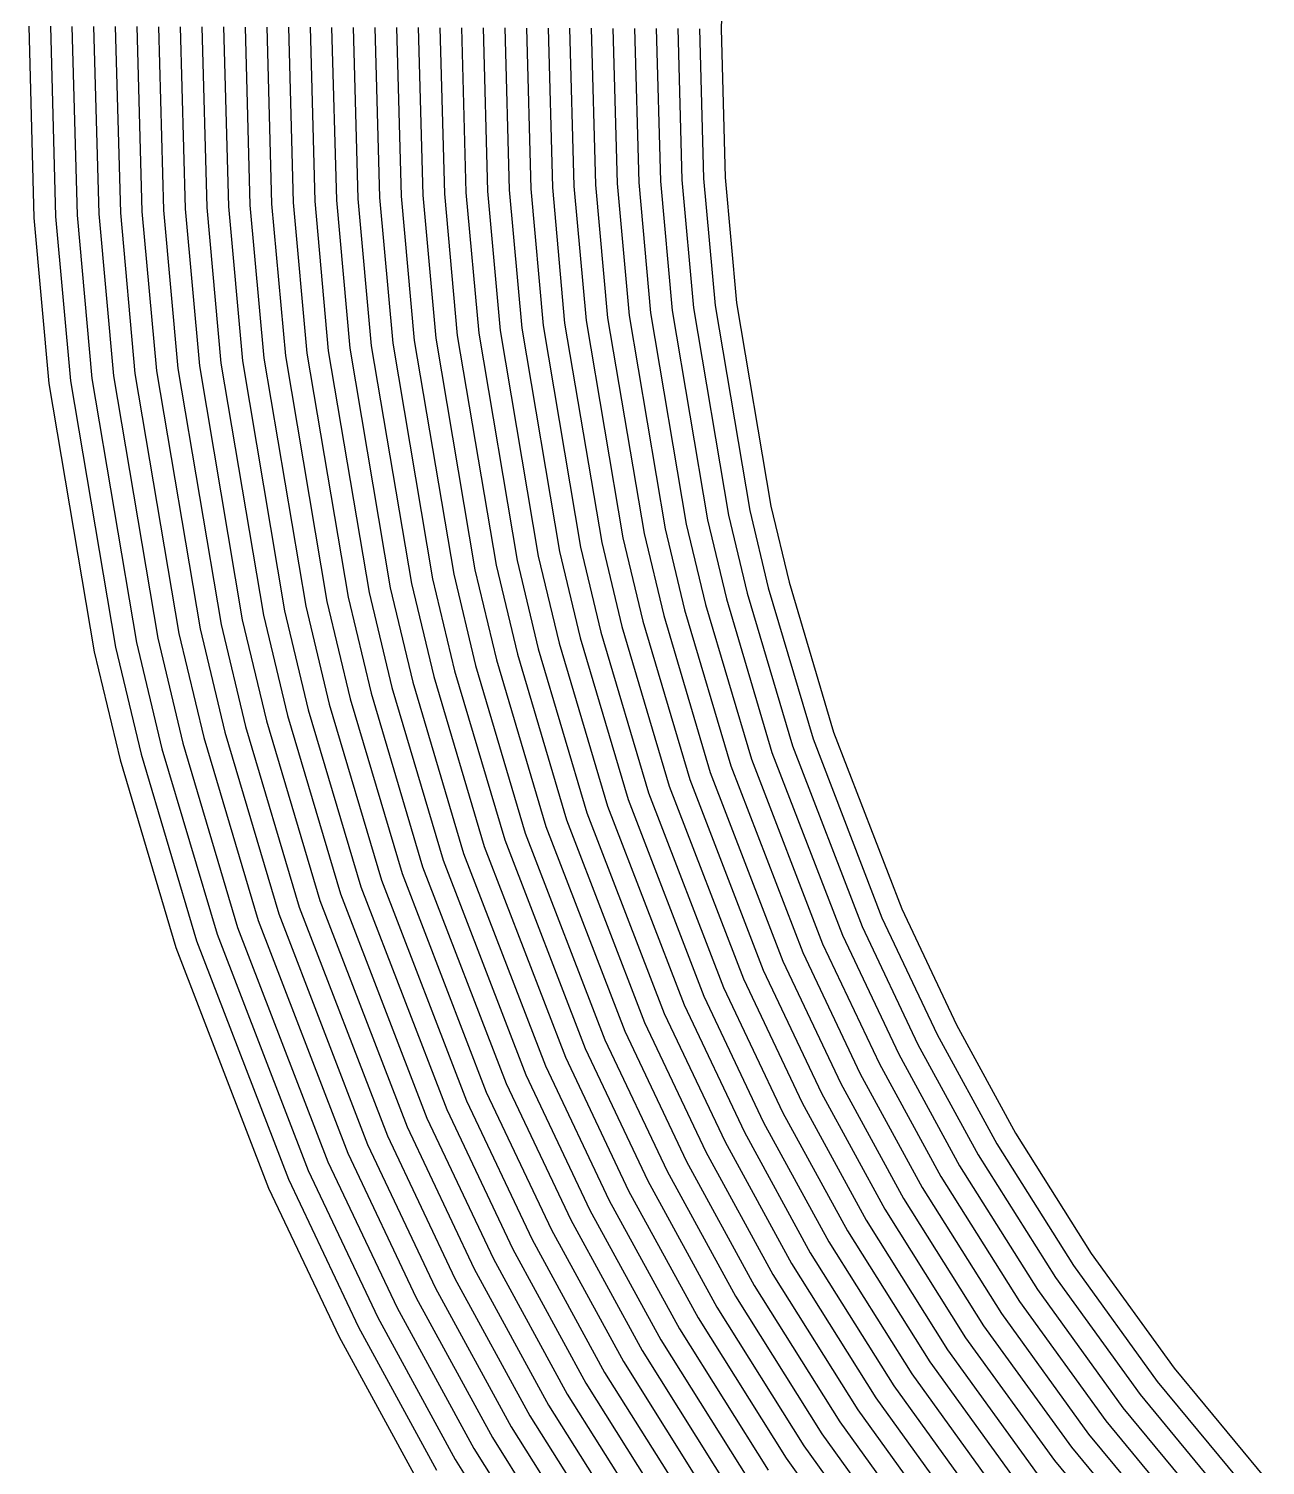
# Model space of a CAD drawing. Header units: metres. Extents: x -19 to 19, y -19.6 to 19.6.
# Drawn here: x -18.978 to -17.263, y 13.709 to 15.701 of the extents above; entities that cross this region are included whole.
import ezdxf

# ---------------------------------------------------------------- set-up
doc = ezdxf.new("R2010")
doc.units = ezdxf.units.M

msp = doc.modelspace()

# ---------------------------------------------------------------- linework, layer by layer
for p, q in [((-18.011529, 15.868322, -0.065491), (-18.017361, 15.700693, -0.048584)), ((-18.977814, 15.704202, -0.048865), (-18.970535, 15.438663, -0.022501)), ((-18.9478, 15.704093, -0.048856), (-18.940572, 15.440412, -0.022676)), ((-18.917786, 15.703983, -0.048847), (-18.910609, 15.442161, -0.022851)), ((-18.887772, 15.703873, -0.048838), (-18.880646, 15.443911, -0.023026)), ((-18.857758, 15.703764, -0.04883), (-18.850682, 15.44566, -0.023201)), ((-18.827743, 15.703654, -0.048821), (-18.820719, 15.447409, -0.023376)), ((-18.797729, 15.703544, -0.048812), (-18.790756, 15.449158, -0.023551)), ((-18.767715, 15.703435, -0.048803), (-18.760793, 15.450907, -0.023726)), ((-18.737701, 15.703325, -0.048795), (-18.730829, 15.452657, -0.023901)), ((-18.707687, 15.703215, -0.048786), (-18.700866, 15.454406, -0.024076)), ((-18.677673, 15.703106, -0.048777), (-18.670903, 15.456155, -0.024251)), ((-18.647658, 15.702996, -0.048768), (-18.64094, 15.457904, -0.024426)), ((-18.617644, 15.702886, -0.04876), (-18.610977, 15.459654, -0.024601)), ((-18.58763, 15.702777, -0.048751), (-18.581013, 15.461403, -0.024776)), ((-18.557616, 15.702667, -0.048742), (-18.55105, 15.463152, -0.024951)), ((-18.527602, 15.702557, -0.048733), (-18.521087, 15.464901, -0.025126)), ((-18.497588, 15.702448, -0.048725), (-18.491124, 15.46665, -0.025301)), ((-18.467574, 15.702338, -0.048716), (-18.461161, 15.4684, -0.025476)), ((-18.437559, 15.702229, -0.048707), (-18.431197, 15.470149, -0.025651)), ((-18.407545, 15.702119, -0.048698), (-18.401234, 15.471898, -0.025826)), ((-18.377531, 15.702009, -0.04869), (-18.371271, 15.473647, -0.026001)), ((-18.347517, 15.7019, -0.048681), (-18.341308, 15.475397, -0.026176)), ((-18.317503, 15.70179, -0.048672), (-18.311345, 15.477146, -0.026351)), ((-18.287489, 15.70168, -0.048663), (-18.281381, 15.478895, -0.026526)), ((-18.257474, 15.701571, -0.048654), (-18.251418, 15.480644, -0.026701)), ((-18.22746, 15.701461, -0.048646), (-18.221455, 15.482393, -0.026876)), ((-18.197446, 15.701351, -0.048637), (-18.191492, 15.484143, -0.027051)), ((-18.167432, 15.701242, -0.048628), (-18.161529, 15.485892, -0.027226)), ((-18.137418, 15.701132, -0.048619), (-18.131565, 15.487641, -0.027401)), ((-18.107404, 15.701022, -0.048611), (-18.101602, 15.48939, -0.027576)), ((-18.077389, 15.700913, -0.048602), (-18.071639, 15.49114, -0.027751)), ((-18.047375, 15.700803, -0.048593), (-18.041676, 15.492889, -0.027926)), ((-18.017361, 15.700693, -0.048584), (-18.011713, 15.494638, -0.028101)), ((-18.251418, 15.480644, -0.026701), (-18.234383, 15.292637, -0.008303)), ((-18.221455, 15.482393, -0.026876), (-18.204578, 15.296129, -0.008646)), ((-18.191492, 15.484143, -0.027051), (-18.174773, 15.299622, -0.008989)), ((-18.161529, 15.485892, -0.027226), (-18.144967, 15.303114, -0.009332)), ((-18.131565, 15.487641, -0.027401), (-18.115162, 15.306607, -0.009675)), ((-18.101602, 15.48939, -0.027576), (-18.085357, 15.310099, -0.010019)), ((-18.071639, 15.49114, -0.027751), (-18.055552, 15.313592, -0.010362)), ((-18.041676, 15.492889, -0.027926), (-18.025746, 15.317085, -0.010705)), ((-18.011713, 15.494638, -0.028101), (-17.995941, 15.320577, -0.011048)), ((-18.610977, 15.459654, -0.024601), (-18.592046, 15.250726, -0.004185)), ((-18.581013, 15.461403, -0.024776), (-18.562241, 15.254218, -0.004529)), ((-18.55105, 15.463152, -0.024951), (-18.532436, 15.257711, -0.004872)), ((-18.521087, 15.464901, -0.025126), (-18.50263, 15.261203, -0.005215)), ((-18.491124, 15.46665, -0.025301), (-18.472825, 15.264696, -0.005558)), ((-18.461161, 15.4684, -0.025476), (-18.44302, 15.268188, -0.005901)), ((-18.431197, 15.470149, -0.025651), (-18.413215, 15.271681, -0.006244)), ((-18.401234, 15.471898, -0.025826), (-18.383409, 15.275174, -0.006587)), ((-18.371271, 15.473647, -0.026001), (-18.353604, 15.278666, -0.00693)), ((-18.341308, 15.475397, -0.026176), (-18.323799, 15.282159, -0.007274)), ((-18.311345, 15.477146, -0.026351), (-18.293994, 15.285651, -0.007617)), ((-18.281381, 15.478895, -0.026526), (-18.264188, 15.289144, -0.00796)), ((-18.940572, 15.440412, -0.022676), (-18.919904, 15.212307, -0.000411)), ((-18.910609, 15.442161, -0.022851), (-18.890099, 15.2158, -0.000754)), ((-18.880646, 15.443911, -0.023026), (-18.860294, 15.219292, -0.001097)), ((-18.850682, 15.44566, -0.023201), (-18.830488, 15.222785, -0.00144)), ((-18.820719, 15.447409, -0.023376), (-18.800683, 15.226277, -0.001784)), ((-18.790756, 15.449158, -0.023551), (-18.770878, 15.22977, -0.002127)), ((-18.760793, 15.450907, -0.023726), (-18.741073, 15.233263, -0.00247)), ((-18.730829, 15.452657, -0.023901), (-18.711267, 15.236755, -0.002813)), ((-18.700866, 15.454406, -0.024076), (-18.681462, 15.240248, -0.003156)), ((-18.670903, 15.456155, -0.024251), (-18.651657, 15.24374, -0.003499)), ((-18.64094, 15.457904, -0.024426), (-18.621852, 15.247233, -0.003842)), ((-18.970535, 15.438663, -0.022501), (-18.949709, 15.208815, -0.000068)), ((-17.995941, 15.320577, -0.011048), (-17.94831, 15.038807, 0.016192)), ((-18.144967, 15.303114, -0.009332), (-18.094954, 15.007244, 0.019206)), ((-18.115162, 15.306607, -0.009675), (-18.065625, 15.013557, 0.018603)), ((-18.085357, 15.310099, -0.010019), (-18.036296, 15.019869, 0.018001)), ((-18.055552, 15.313592, -0.010362), (-18.006967, 15.026182, 0.017398)), ((-18.025746, 15.317085, -0.010705), (-17.977639, 15.032495, 0.016795)), ((-18.323799, 15.282159, -0.007274), (-18.270926, 14.969368, 0.022823)), ((-18.293994, 15.285651, -0.007617), (-18.241598, 14.975681, 0.02222)), ((-18.264188, 15.289144, -0.00796), (-18.212269, 14.981994, 0.021617)), ((-18.234383, 15.292637, -0.008303), (-18.18294, 14.988306, 0.021014)), ((-18.204578, 15.296129, -0.008646), (-18.153611, 14.994619, 0.020412)), ((-18.174773, 15.299622, -0.008989), (-18.124282, 15.000932, 0.019809)), ((-18.50263, 15.261203, -0.005215), (-18.446899, 14.931492, 0.026439)), ((-18.472825, 15.264696, -0.005558), (-18.41757, 14.937805, 0.025837)), ((-18.44302, 15.268188, -0.005901), (-18.388242, 14.944118, 0.025234)), ((-18.413215, 15.271681, -0.006244), (-18.358913, 14.95043, 0.024631)), ((-18.383409, 15.275174, -0.006587), (-18.329584, 14.956743, 0.024028)), ((-18.353604, 15.278666, -0.00693), (-18.300255, 14.963056, 0.023425)), ((-18.651657, 15.24374, -0.003499), (-18.593543, 14.899929, 0.029453)), ((-18.621852, 15.247233, -0.003842), (-18.564214, 14.906242, 0.02885)), ((-18.592046, 15.250726, -0.004185), (-18.534886, 14.912554, 0.028248)), ((-18.562241, 15.254218, -0.004529), (-18.505557, 14.918867, 0.027645)), ((-18.532436, 15.257711, -0.004872), (-18.476228, 14.92518, 0.027042)), ((-18.830488, 15.222785, -0.00144), (-18.769516, 14.862053, 0.03307)), ((-18.800683, 15.226277, -0.001784), (-18.740187, 14.868366, 0.032467)), ((-18.770878, 15.22977, -0.002127), (-18.710858, 14.874678, 0.031864)), ((-18.741073, 15.233263, -0.00247), (-18.681529, 14.880991, 0.031261)), ((-18.711267, 15.236755, -0.002813), (-18.652201, 14.887304, 0.030659)), ((-18.681462, 15.240248, -0.003156), (-18.622872, 14.893616, 0.030056)), ((-18.949709, 15.208815, -0.000068), (-18.886831, 14.836802, 0.035481)), ((-18.919904, 15.212307, -0.000411), (-18.857502, 14.843115, 0.034878)), ((-18.890099, 15.2158, -0.000754), (-18.828173, 14.849428, 0.034275)), ((-18.860294, 15.219292, -0.001097), (-18.798845, 14.85574, 0.033672)), ((-18.006967, 15.026182, 0.017398), (-17.981054, 14.917852, 0.027714)), ((-17.977639, 15.032495, 0.016795), (-17.952057, 14.925551, 0.026986)), ((-17.94831, 15.038807, 0.016192), (-17.92306, 14.93325, 0.026259)), ((-18.094954, 15.007244, 0.019206), (-18.068046, 14.894754, 0.029897)), ((-18.065625, 15.013557, 0.018603), (-18.039049, 14.902453, 0.029169)), ((-18.036296, 15.019869, 0.018001), (-18.010051, 14.910153, 0.028442)), ((-18.212269, 14.981994, 0.021617), (-18.184035, 14.863957, 0.032807)), ((-18.18294, 14.988306, 0.021014), (-18.155038, 14.871656, 0.032079)), ((-18.153611, 14.994619, 0.020412), (-18.12604, 14.879355, 0.031352)), ((-18.124282, 15.000932, 0.019809), (-18.097043, 14.887055, 0.030624)), ((-18.300255, 14.963056, 0.023425), (-18.271027, 14.840859, 0.034989)), ((-18.270926, 14.969368, 0.022823), (-18.24203, 14.848558, 0.034262)), ((-18.241598, 14.975681, 0.02222), (-18.213032, 14.856258, 0.033534)), ((-18.388242, 14.944118, 0.025234), (-18.358019, 14.817761, 0.037172)), ((-18.358913, 14.95043, 0.024631), (-18.329021, 14.825461, 0.036444)), ((-18.329584, 14.956743, 0.024028), (-18.300024, 14.83316, 0.035717)), ((-18.476228, 14.92518, 0.027042), (-18.44501, 14.794663, 0.039354)), ((-18.446899, 14.931492, 0.026439), (-18.416013, 14.802363, 0.038627)), ((-18.41757, 14.937805, 0.025837), (-18.387016, 14.810062, 0.037899)), ((-17.952057, 14.925551, 0.026986), (-17.889753, 14.71577, 0.046742)), ((-17.92306, 14.93325, 0.026259), (-17.86124, 14.7251, 0.045876)), ((-18.564214, 14.906242, 0.02885), (-18.532002, 14.771566, 0.041537)), ((-18.534886, 14.912554, 0.028248), (-18.503005, 14.779265, 0.04081)), ((-18.505557, 14.918867, 0.027645), (-18.474008, 14.786964, 0.040082)), ((-18.039049, 14.902453, 0.029169), (-17.975294, 14.68778, 0.049341)), ((-18.010051, 14.910153, 0.028442), (-17.94678, 14.69711, 0.048474)), ((-17.981054, 14.917852, 0.027714), (-17.918267, 14.70644, 0.047608)), ((-18.652201, 14.887304, 0.030659), (-18.618994, 14.748468, 0.04372)), ((-18.622872, 14.893616, 0.030056), (-18.589997, 14.756167, 0.042992)), ((-18.593543, 14.899929, 0.029453), (-18.560999, 14.763866, 0.042265)), ((-18.097043, 14.887055, 0.030624), (-18.03232, 14.66912, 0.051073)), ((-18.068046, 14.894754, 0.029897), (-18.003807, 14.67845, 0.050207)), ((-18.769516, 14.862053, 0.03307), (-18.734983, 14.717671, 0.04663)), ((-18.740187, 14.868366, 0.032467), (-18.705986, 14.72537, 0.045902)), ((-18.710858, 14.874678, 0.031864), (-18.676989, 14.733069, 0.045175)), ((-18.681529, 14.880991, 0.031261), (-18.647991, 14.740769, 0.044447)), ((-18.184035, 14.863957, 0.032807), (-18.117861, 14.641131, 0.053672)), ((-18.155038, 14.871656, 0.032079), (-18.089347, 14.65046, 0.052806)), ((-18.12604, 14.879355, 0.031352), (-18.060834, 14.65979, 0.051939)), ((-18.857502, 14.843115, 0.034878), (-18.821975, 14.694573, 0.048812)), ((-18.828173, 14.849428, 0.034275), (-18.792978, 14.702272, 0.048085)), ((-18.798845, 14.85574, 0.033672), (-18.76398, 14.709971, 0.047357)), ((-18.24203, 14.848558, 0.034262), (-18.174887, 14.622471, 0.055404)), ((-18.213032, 14.856258, 0.033534), (-18.146374, 14.631801, 0.054538)), ((-18.886831, 14.836802, 0.035481), (-18.850972, 14.686874, 0.04954)), ((-18.329021, 14.825461, 0.036444), (-18.260427, 14.594481, 0.058003)), ((-18.300024, 14.83316, 0.035717), (-18.231914, 14.603811, 0.057137)), ((-18.271027, 14.840859, 0.034989), (-18.203401, 14.613141, 0.05627)), ((-18.416013, 14.802363, 0.038627), (-18.345968, 14.566491, 0.060602)), ((-18.387016, 14.810062, 0.037899), (-18.317454, 14.575821, 0.059735)), ((-18.358019, 14.817761, 0.037172), (-18.288941, 14.585151, 0.058869)), ((-18.474008, 14.786964, 0.040082), (-18.402994, 14.547831, 0.062334)), ((-18.44501, 14.794663, 0.039354), (-18.374481, 14.557161, 0.061468)), ((-18.560999, 14.763866, 0.042265), (-18.488534, 14.519841, 0.064933)), ((-18.532002, 14.771566, 0.041537), (-18.460021, 14.529171, 0.064066)), ((-18.503005, 14.779265, 0.04081), (-18.431508, 14.538501, 0.0632)), ((-18.618994, 14.748468, 0.04372), (-18.545561, 14.501181, 0.066665)), ((-18.589997, 14.756167, 0.042992), (-18.517048, 14.510511, 0.065799)), ((-18.705986, 14.72537, 0.045902), (-18.631101, 14.473191, 0.069264)), ((-18.676989, 14.733069, 0.045175), (-18.602588, 14.482521, 0.068398)), ((-18.647991, 14.740769, 0.044447), (-18.574075, 14.491851, 0.067531)), ((-17.86124, 14.7251, 0.045876), (-17.766884, 14.480027, 0.068581)), ((-18.76398, 14.709971, 0.047357), (-18.688128, 14.454531, 0.070996)), ((-18.734983, 14.717671, 0.04663), (-18.659615, 14.463861, 0.07013)), ((-17.918267, 14.70644, 0.047608), (-17.821766, 14.455833, 0.070743)), ((-17.889753, 14.71577, 0.046742), (-17.794325, 14.46793, 0.069662)), ((-18.850972, 14.686874, 0.04954), (-18.773668, 14.426542, 0.073595)), ((-18.821975, 14.694573, 0.048812), (-18.745155, 14.435872, 0.072729)), ((-18.792978, 14.702272, 0.048085), (-18.716641, 14.445202, 0.071862)), ((-17.975294, 14.68778, 0.049341), (-17.876649, 14.431642, 0.07292)), ((-17.94678, 14.69711, 0.048474), (-17.849208, 14.443737, 0.071824)), ((-18.03232, 14.66912, 0.051073), (-17.931532, 14.407452, 0.075121)), ((-18.003807, 14.67845, 0.050207), (-17.90409, 14.419547, 0.07402)), ((-18.089347, 14.65046, 0.052806), (-17.986414, 14.383263, 0.077322)), ((-18.060834, 14.65979, 0.051939), (-17.958973, 14.395357, 0.076222)), ((-18.146374, 14.631801, 0.054538), (-18.041297, 14.359073, 0.079524)), ((-18.117861, 14.641131, 0.053672), (-18.013856, 14.371168, 0.078423)), ((-18.231914, 14.603811, 0.057137), (-18.123621, 14.322789, 0.082826)), ((-18.203401, 14.613141, 0.05627), (-18.09618, 14.334884, 0.081725)), ((-18.174887, 14.622471, 0.055404), (-18.068738, 14.346978, 0.080624)), ((-18.288941, 14.585151, 0.058869), (-18.178503, 14.298599, 0.085027)), ((-18.260427, 14.594481, 0.058003), (-18.151062, 14.310694, 0.083926)), ((-18.345968, 14.566491, 0.060602), (-18.233386, 14.27441, 0.087228)), ((-18.317454, 14.575821, 0.059735), (-18.205945, 14.286504, 0.086128)), ((-18.402994, 14.547831, 0.062334), (-18.288269, 14.25022, 0.08943)), ((-18.374481, 14.557161, 0.061468), (-18.260827, 14.262315, 0.088329)), ((-18.460021, 14.529171, 0.064066), (-18.343151, 14.226031, 0.091631)), ((-18.431508, 14.538501, 0.0632), (-18.31571, 14.238125, 0.09053)), ((-18.517048, 14.510511, 0.065799), (-18.398034, 14.201841, 0.093832)), ((-18.488534, 14.519841, 0.064933), (-18.370593, 14.213936, 0.092732)), ((-18.574075, 14.491851, 0.067531), (-18.452917, 14.177651, 0.096033)), ((-18.545561, 14.501181, 0.066665), (-18.425475, 14.189746, 0.094933)), ((-18.659615, 14.463861, 0.07013), (-18.53524, 14.141367, 0.099335)), ((-18.631101, 14.473191, 0.069264), (-18.507799, 14.153462, 0.098235)), ((-18.602588, 14.482521, 0.068398), (-18.480358, 14.165557, 0.097134)), ((-17.794325, 14.46793, 0.069662), (-17.717492, 14.305697, 0.084483)), ((-17.766884, 14.480027, 0.068581), (-17.690726, 14.31922, 0.083272)), ((-18.716641, 14.445202, 0.071862), (-18.590123, 14.117178, 0.101537)), ((-18.688128, 14.454531, 0.070996), (-18.562682, 14.129272, 0.100436)), ((-17.849208, 14.443737, 0.071824), (-17.771023, 14.278651, 0.086905)), ((-17.821766, 14.455833, 0.070743), (-17.744257, 14.292174, 0.085694)), ((-18.773668, 14.426542, 0.073595), (-18.645006, 14.092988, 0.103738)), ((-18.745155, 14.435872, 0.072729), (-18.617564, 14.105083, 0.102637)), ((-17.876649, 14.431642, 0.07292), (-17.797789, 14.265128, 0.088117)), ((-17.931532, 14.407452, 0.075121), (-17.85132, 14.238081, 0.090539)), ((-17.90409, 14.419547, 0.07402), (-17.824554, 14.251604, 0.089328)), ((-17.958973, 14.395357, 0.076222), (-17.878086, 14.224558, 0.09175)), ((-18.013856, 14.371168, 0.078423), (-17.931617, 14.197512, 0.094172)), ((-17.986414, 14.383263, 0.077322), (-17.904851, 14.211035, 0.092961)), ((-18.068738, 14.346978, 0.080624), (-17.985148, 14.170465, 0.096595)), ((-18.041297, 14.359073, 0.079524), (-17.958383, 14.183988, 0.095384)), ((-18.09618, 14.334884, 0.081725), (-18.011914, 14.156942, 0.097806)), ((-18.151062, 14.310694, 0.083926), (-18.065445, 14.129896, 0.100228)), ((-18.123621, 14.322789, 0.082826), (-18.03868, 14.143419, 0.099017)), ((-17.717492, 14.305697, 0.084483), (-17.634686, 14.154081, 0.098153)), ((-17.690726, 14.31922, 0.083272), (-17.60877, 14.169163, 0.096821)), ((-18.205945, 14.286504, 0.086128), (-18.118977, 14.102849, 0.10265)), ((-18.178503, 14.298599, 0.085027), (-18.092211, 14.116373, 0.101439)), ((-17.744257, 14.292174, 0.085694), (-17.660601, 14.138999, 0.099486)), ((-18.233386, 14.27441, 0.087228), (-18.145742, 14.089326, 0.103862)), ((-17.797789, 14.265128, 0.088117), (-17.712431, 14.108834, 0.102151)), ((-17.771023, 14.278651, 0.086905), (-17.686516, 14.123917, 0.100818)), ((-18.288269, 14.25022, 0.08943), (-18.199274, 14.06228, 0.106284)), ((-18.260827, 14.262315, 0.088329), (-18.172508, 14.075803, 0.105073)), ((-17.824554, 14.251604, 0.089328), (-17.738346, 14.093752, 0.103483)), ((-18.343151, 14.226031, 0.091631), (-18.252805, 14.035233, 0.108706)), ((-18.31571, 14.238125, 0.09053), (-18.226039, 14.048757, 0.107495)), ((-17.878086, 14.224558, 0.09175), (-17.790176, 14.063588, 0.106148)), ((-17.85132, 14.238081, 0.090539), (-17.764261, 14.07867, 0.104815)), ((-18.370593, 14.213936, 0.092732), (-18.27957, 14.02171, 0.109917)), ((-17.904851, 14.211035, 0.092961), (-17.816092, 14.048506, 0.10748)), ((-18.425475, 14.189746, 0.094933), (-18.333102, 13.994664, 0.11234)), ((-18.398034, 14.201841, 0.093832), (-18.306336, 14.008187, 0.111128)), ((-17.931617, 14.197512, 0.094172), (-17.842007, 14.033424, 0.108813)), ((-18.480358, 14.165557, 0.097134), (-18.386633, 13.967617, 0.114762)), ((-18.452917, 14.177651, 0.096033), (-18.359867, 13.981141, 0.113551)), ((-17.985148, 14.170465, 0.096595), (-17.893837, 14.003259, 0.111478)), ((-17.958383, 14.183988, 0.095384), (-17.867922, 14.018341, 0.110145)), ((-17.60877, 14.169163, 0.096821), (-17.503834, 14.002201, 0.111728)), ((-18.507799, 14.153462, 0.098235), (-18.413399, 13.954094, 0.115973)), ((-18.011914, 14.156942, 0.097806), (-17.919752, 13.988177, 0.11281)), ((-17.634686, 14.154081, 0.098153), (-17.528744, 13.985518, 0.113179)), ((-18.562682, 14.129272, 0.100436), (-18.46693, 13.927048, 0.118395)), ((-18.53524, 14.141367, 0.099335), (-18.440164, 13.940571, 0.117184)), ((-18.065445, 14.129896, 0.100228), (-17.971582, 13.958013, 0.115475)), ((-18.03868, 14.143419, 0.099017), (-17.945667, 13.973095, 0.114142)), ((-17.660601, 14.138999, 0.099486), (-17.553655, 13.968835, 0.114631)), ((-18.617564, 14.105083, 0.102637), (-18.520461, 13.900002, 0.120818)), ((-18.590123, 14.117178, 0.101537), (-18.493696, 13.913525, 0.119606)), ((-18.092211, 14.116373, 0.101439), (-17.997498, 13.942931, 0.116807)), ((-17.712431, 14.108834, 0.102151), (-17.603475, 13.935469, 0.117533)), ((-17.686516, 14.123917, 0.100818), (-17.578565, 13.952152, 0.116082)), ((-18.645006, 14.092988, 0.103738), (-18.547227, 13.886478, 0.122029)), ((-18.145742, 14.089326, 0.103862), (-18.049328, 13.912766, 0.119472)), ((-18.118977, 14.102849, 0.10265), (-18.023413, 13.927848, 0.11814)), ((-17.738346, 14.093752, 0.103483), (-17.628386, 13.918786, 0.118985)), ((-18.172508, 14.075803, 0.105073), (-18.075243, 13.897684, 0.120805)), ((-17.764261, 14.07867, 0.104815), (-17.653296, 13.902103, 0.120436)), ((-18.226039, 14.048757, 0.107495), (-18.127073, 13.86752, 0.123469)), ((-18.199274, 14.06228, 0.106284), (-18.101158, 13.882602, 0.122137)), ((-17.816092, 14.048506, 0.10748), (-17.703116, 13.868737, 0.123338)), ((-17.790176, 14.063588, 0.106148), (-17.678206, 13.88542, 0.121887)), ((-18.252805, 14.035233, 0.108706), (-18.152988, 13.852438, 0.124802)), ((-17.842007, 14.033424, 0.108813), (-17.728027, 13.852053, 0.12479)), ((-18.306336, 14.008187, 0.111128), (-18.204819, 13.822273, 0.127467)), ((-18.27957, 14.02171, 0.109917), (-18.178903, 13.837355, 0.126134)), ((-17.867922, 14.018341, 0.110145), (-17.752937, 13.83537, 0.126241)), ((-18.333102, 13.994664, 0.11234), (-18.230734, 13.807191, 0.128799)), ((-17.919752, 13.988177, 0.11281), (-17.802757, 13.802004, 0.129144)), ((-17.893837, 14.003259, 0.111478), (-17.777847, 13.818687, 0.127692)), ((-17.528744, 13.985518, 0.113179), (-17.412458, 13.824756, 0.127307)), ((-17.503834, 14.002201, 0.111728), (-17.388693, 13.843023, 0.125741)), ((-18.386633, 13.967617, 0.114762), (-18.282564, 13.777027, 0.131464)), ((-18.359867, 13.981141, 0.113551), (-18.256649, 13.792109, 0.130132)), ((-17.945667, 13.973095, 0.114142), (-17.827668, 13.785321, 0.130595)), ((-17.553655, 13.968835, 0.114631), (-17.436224, 13.806488, 0.128873)), ((-18.413399, 13.954094, 0.115973), (-18.308479, 13.761944, 0.132796)), ((-17.971582, 13.958013, 0.115475), (-17.852578, 13.768638, 0.132046)), ((-17.578565, 13.952152, 0.116082), (-17.459989, 13.78822, 0.13044)), ((-18.46693, 13.927048, 0.118395), (-18.360309, 13.73178, 0.135461)), ((-18.440164, 13.940571, 0.117184), (-18.334394, 13.746862, 0.134129)), ((-18.023413, 13.927848, 0.11814), (-17.902398, 13.735272, 0.134949)), ((-17.997498, 13.942931, 0.116807), (-17.877488, 13.751955, 0.133498)), ((-17.603475, 13.935469, 0.117533), (-17.483755, 13.769953, 0.132006)), ((-18.493696, 13.913525, 0.119606), (-18.386225, 13.716698, 0.136794)), ((-18.049328, 13.912766, 0.119472), (-17.927309, 13.718589, 0.1364)), ((-17.628386, 13.918786, 0.118985), (-17.507521, 13.751685, 0.133572)), ((-18.547227, 13.886478, 0.122029), (-18.438055, 13.686534, 0.139459)), ((-18.520461, 13.900002, 0.120818), (-18.41214, 13.701616, 0.138126)), ((-18.075243, 13.897684, 0.120805), (-17.952219, 13.701906, 0.137852)), ((-17.653296, 13.902103, 0.120436), (-17.531286, 13.733418, 0.135139)), ((-18.127073, 13.86752, 0.123469), (-18.002039, 13.668539, 0.140754)), ((-18.101158, 13.882602, 0.122137), (-17.977129, 13.685223, 0.139303)), ((-17.703116, 13.868737, 0.123338), (-17.578817, 13.696882, 0.138271)), ((-17.678206, 13.88542, 0.121887), (-17.555052, 13.71515, 0.136705)), ((-18.152988, 13.852438, 0.124802), (-18.02695, 13.651856, 0.142206)), ((-17.728027, 13.852053, 0.12479), (-17.602583, 13.678615, 0.139838)), ((-18.178903, 13.837355, 0.126134), (-18.05186, 13.635173, 0.143657)), ((-17.752937, 13.83537, 0.126241), (-17.626348, 13.660347, 0.141404)), ((-17.388693, 13.843023, 0.125741), (-17.262522, 13.690669, 0.138994)), ((-18.230734, 13.807191, 0.128799), (-18.101681, 13.601807, 0.146559)), ((-18.204819, 13.822273, 0.127467), (-18.07677, 13.61849, 0.145108)), ((-17.777847, 13.818687, 0.127692), (-17.650114, 13.642079, 0.14297)), ((-17.436224, 13.806488, 0.128873), (-17.307555, 13.651114, 0.142338)), ((-17.412458, 13.824756, 0.127307), (-17.285038, 13.670891, 0.140666)), ((-18.256649, 13.792109, 0.130132), (-18.126591, 13.585124, 0.148011)), ((-17.802757, 13.802004, 0.129144), (-17.67388, 13.623812, 0.144537)), ((-17.459989, 13.78822, 0.13044), (-17.330072, 13.631336, 0.14401)), ((-18.282564, 13.777027, 0.131464), (-18.151501, 13.568441, 0.149462)), ((-17.852578, 13.768638, 0.132046), (-17.721411, 13.587276, 0.147669)), ((-17.827668, 13.785321, 0.130595), (-17.697645, 13.605544, 0.146103)), ((-17.483755, 13.769953, 0.132006), (-17.352588, 13.611558, 0.145682)), ((-18.334394, 13.746862, 0.134129), (-18.201322, 13.535075, 0.152365)), ((-18.308479, 13.761944, 0.132796), (-18.176411, 13.551758, 0.150913)), ((-17.877488, 13.751955, 0.133498), (-17.745176, 13.569009, 0.149236)), ((-17.507521, 13.751685, 0.133572), (-17.375105, 13.59178, 0.147355)), ((-18.360309, 13.73178, 0.135461), (-18.226232, 13.518392, 0.153816)), ((-17.902398, 13.735272, 0.134949), (-17.768942, 13.550741, 0.150802)), ((-17.531286, 13.733418, 0.135139), (-17.397622, 13.572002, 0.149027)), ((-18.386225, 13.716698, 0.136794), (-18.251142, 13.501708, 0.155267)), ((-17.927309, 13.718589, 0.1364), (-17.792708, 13.532473, 0.152368)), ((-17.555052, 13.71515, 0.136705), (-17.420139, 13.552224, 0.150699))]:
    msp.add_line(p, q)

doc.saveas('drawing.dxf')
